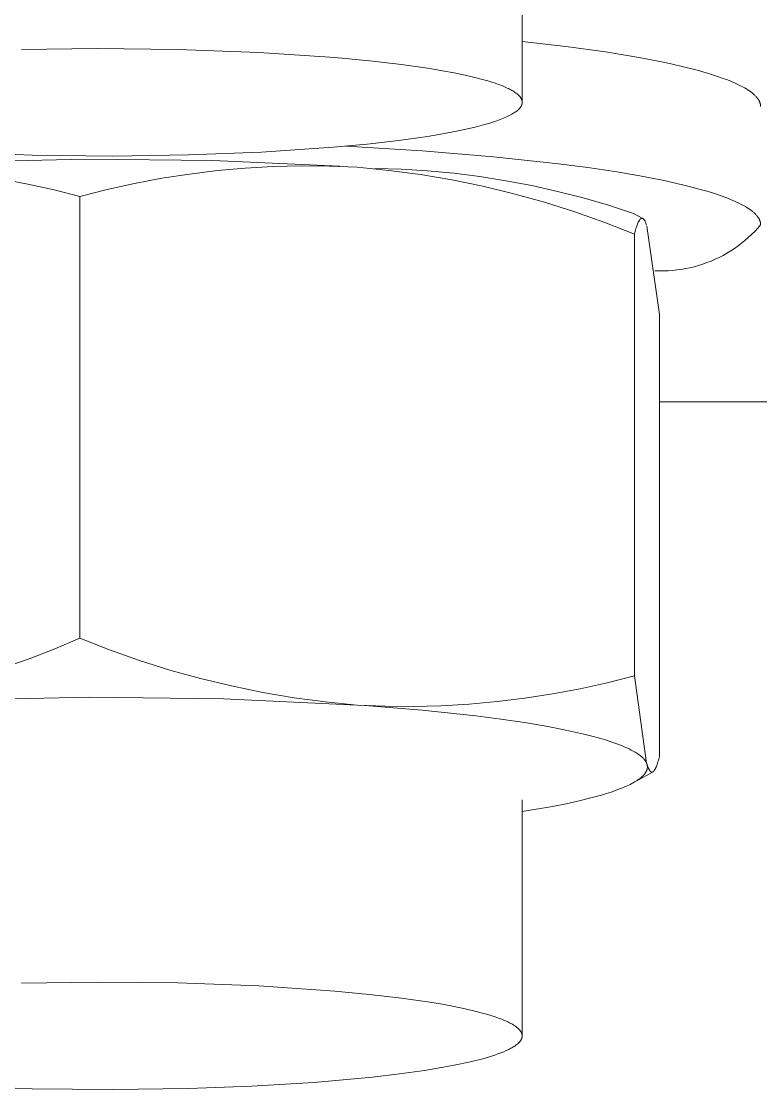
# Model space of a CAD drawing. Header units: inches. Extents: x -7 to 144, y -3 to 95.
# Drawn here: x 17.6366 to 17.9295, y 73.3322 to 73.7556 of the extents above; entities that cross this region are included whole.
import ezdxf

# ---------------------------------------------------------------- set-up
doc = ezdxf.new("R2010")
doc.units = ezdxf.units.IN
doc.layers.add('ZANO_R', color=7, linetype='Continuous', lineweight=0)

msp = doc.modelspace()

# ---------------------------------------------------------------- linework, layer by layer
at = {"layer": 'ZANO_R'}
for p, q in [((17.83506, 73.8174), (17.83506, 73.72392)), ((17.83506, 73.74768), (17.85236, 73.74567)), ((17.66659, 73.74483), (17.63656, 73.7444)), ((17.69852, 73.74451), (17.66659, 73.74483)), ((17.73061, 73.74333), (17.69852, 73.74451)), ((17.76082, 73.74131), (17.73061, 73.74333)), ((17.85236, 73.74567), (17.86805, 73.74348)), ((17.86805, 73.74348), (17.88201, 73.74116)), ((17.77458, 73.74), (17.76082, 73.74131)), ((17.78716, 73.73853), (17.77458, 73.74)), ((17.88201, 73.74116), (17.88831, 73.73995)), ((17.88831, 73.73995), (17.89415, 73.73873)), ((17.79838, 73.73691), (17.78716, 73.73853)), ((17.80345, 73.73606), (17.79838, 73.73691)), ((17.80813, 73.73518), (17.80345, 73.73606)), ((17.81243, 73.73429), (17.80813, 73.73518)), ((17.89415, 73.73873), (17.89952, 73.73748)), ((17.89952, 73.73748), (17.90442, 73.73622)), ((17.90442, 73.73622), (17.90886, 73.73495)), ((17.90886, 73.73495), (17.91283, 73.73367)), ((17.81633, 73.73338), (17.81243, 73.73429)), ((17.81984, 73.73246), (17.81633, 73.73338)), ((17.82145, 73.73199), (17.81984, 73.73246)), ((17.82297, 73.73153), (17.82145, 73.73199)), ((17.82439, 73.73106), (17.82297, 73.73153)), ((17.82571, 73.7306), (17.82439, 73.73106)), ((17.82694, 73.73013), (17.82571, 73.7306)), ((17.91283, 73.73367), (17.91465, 73.73303)), ((17.91465, 73.73303), (17.91635, 73.73239)), ((17.91635, 73.73239), (17.91794, 73.73175)), ((17.91794, 73.73175), (17.91942, 73.73112)), ((17.91942, 73.73112), (17.9208, 73.73048)), ((17.9208, 73.73048), (17.92206, 73.72984)), ((17.82807, 73.72966), (17.82694, 73.73013)), ((17.82911, 73.72919), (17.82807, 73.72966)), ((17.8296, 73.72896), (17.82911, 73.72919)), ((17.83006, 73.72873), (17.8296, 73.72896)), ((17.83051, 73.7285), (17.83006, 73.72873)), ((17.83093, 73.72827), (17.83051, 73.7285)), ((17.83133, 73.72803), (17.83093, 73.72827)), ((17.8317, 73.7278), (17.83133, 73.72803)), ((17.83206, 73.72757), (17.8317, 73.7278)), ((17.8324, 73.72734), (17.83206, 73.72757)), ((17.83272, 73.72711), (17.8324, 73.72734)), ((17.83302, 73.72687), (17.83272, 73.72711)), ((17.83316, 73.72675), (17.83302, 73.72687)), ((17.8333, 73.72663), (17.83316, 73.72675)), ((17.83343, 73.72651), (17.8333, 73.72663)), ((17.83356, 73.72639), (17.83343, 73.72651)), ((17.83369, 73.72627), (17.83356, 73.72639)), ((17.8338, 73.72615), (17.83369, 73.72627)), ((17.92206, 73.72984), (17.92265, 73.72952)), ((17.92265, 73.72952), (17.92322, 73.72921)), ((17.92322, 73.72921), (17.92376, 73.72889)), ((17.92376, 73.72889), (17.92427, 73.72857)), ((17.92427, 73.72857), (17.92489, 73.72817)), ((17.92489, 73.72817), (17.92547, 73.72777)), ((17.92547, 73.72777), (17.92575, 73.72756)), ((17.92575, 73.72756), (17.92602, 73.72736)), ((17.92602, 73.72736), (17.92628, 73.72715)), ((17.92628, 73.72715), (17.92653, 73.72695)), ((17.92653, 73.72695), (17.92677, 73.72674)), ((17.92677, 73.72674), (17.927, 73.72654)), ((17.927, 73.72654), (17.92722, 73.72633)), ((17.92722, 73.72633), (17.92744, 73.72612)), ((17.83392, 73.72603), (17.8338, 73.72615)), ((17.83403, 73.72591), (17.83392, 73.72603)), ((17.83413, 73.72579), (17.83403, 73.72591)), ((17.83423, 73.72567), (17.83413, 73.72579)), ((17.83432, 73.72555), (17.83423, 73.72567)), ((17.83441, 73.72542), (17.83432, 73.72555)), ((17.83449, 73.7253), (17.83441, 73.72542)), ((17.83456, 73.72518), (17.83449, 73.7253)), ((17.83464, 73.72506), (17.83456, 73.72518)), ((17.83457, 73.7219), (17.83464, 73.72203)), ((17.8347, 73.72493), (17.83464, 73.72506)), ((17.83464, 73.72203), (17.83471, 73.72216)), ((17.83476, 73.72481), (17.8347, 73.72493)), ((17.83471, 73.72216), (17.83477, 73.72228)), ((17.83482, 73.72469), (17.83476, 73.72481)), ((17.83477, 73.72228), (17.83483, 73.72241)), ((17.83487, 73.72456), (17.83482, 73.72469)), ((17.83483, 73.72241), (17.83488, 73.72254)), ((17.83491, 73.72444), (17.83487, 73.72456)), ((17.83488, 73.72254), (17.83492, 73.72267)), ((17.83495, 73.72431), (17.83491, 73.72444)), ((17.83492, 73.72267), (17.83496, 73.7228)), ((17.83498, 73.72419), (17.83495, 73.72431)), ((17.83496, 73.7228), (17.83499, 73.72292)), ((17.83501, 73.72406), (17.83498, 73.72419)), ((17.83499, 73.72292), (17.83502, 73.72305)), ((17.83503, 73.72394), (17.83501, 73.72406)), ((17.83502, 73.72305), (17.83504, 73.72318)), ((17.83504, 73.72381), (17.83503, 73.72394)), ((17.83505, 73.72368), (17.83504, 73.72381)), ((17.83504, 73.72318), (17.83505, 73.7233)), ((17.83506, 73.72356), (17.83505, 73.72368)), ((17.83505, 73.7233), (17.83506, 73.72343)), ((17.83506, 73.72343), (17.83506, 73.72356)), ((17.92744, 73.72612), (17.92764, 73.72591)), ((17.92764, 73.72591), (17.92783, 73.7257)), ((17.92783, 73.7257), (17.92802, 73.72549)), ((17.92802, 73.72549), (17.92819, 73.72528)), ((17.92819, 73.72528), (17.92835, 73.72507)), ((17.92835, 73.72507), (17.9285, 73.72486)), ((17.9285, 73.72486), (17.92865, 73.72465)), ((17.92865, 73.72465), (17.92872, 73.72454)), ((17.92872, 73.72454), (17.92878, 73.72443)), ((17.92878, 73.72443), (17.92884, 73.72433)), ((17.92884, 73.72433), (17.9289, 73.72422)), ((17.9289, 73.72422), (17.92896, 73.72411)), ((17.92896, 73.72411), (17.92901, 73.724)), ((17.92901, 73.724), (17.92907, 73.7239)), ((17.92907, 73.7239), (17.92912, 73.72379)), ((17.92912, 73.72379), (17.92916, 73.72368)), ((17.92916, 73.72368), (17.92921, 73.72357)), ((17.92921, 73.72357), (17.92925, 73.72347)), ((17.92925, 73.72347), (17.92929, 73.72336)), ((17.92929, 73.72336), (17.92932, 73.72325)), ((17.92932, 73.72325), (17.92936, 73.72314)), ((17.92936, 73.72314), (17.92939, 73.72303)), ((17.92939, 73.72303), (17.92942, 73.72293)), ((17.92942, 73.72293), (17.92944, 73.72282)), ((17.92944, 73.72282), (17.92946, 73.72271)), ((17.92946, 73.72271), (17.92948, 73.7226)), ((17.92948, 73.7226), (17.9295, 73.72249)), ((17.9295, 73.72249), (17.92952, 73.72238)), ((17.92952, 73.72238), (17.92953, 73.72227)), ((17.92953, 73.72227), (17.92954, 73.72216)), ((17.92954, 73.72216), (17.92954, 73.72205)), ((17.92954, 73.72205), (17.92955, 73.72194)), ((17.92955, 73.72194), (17.92955, 73.72183)), ((17.82764, 73.71723), (17.82883, 73.71774)), ((17.82883, 73.71774), (17.82938, 73.718)), ((17.82938, 73.718), (17.82991, 73.71826)), ((17.82991, 73.71826), (17.83041, 73.71852)), ((17.83041, 73.71852), (17.83089, 73.71878)), ((17.83089, 73.71878), (17.83134, 73.71904)), ((17.83134, 73.71904), (17.83176, 73.7193)), ((17.83176, 73.7193), (17.83216, 73.71956)), ((17.83216, 73.71956), (17.83253, 73.71982)), ((17.83253, 73.71982), (17.8327, 73.71995)), ((17.8327, 73.71995), (17.83287, 73.72008)), ((17.83287, 73.72008), (17.83304, 73.72021)), ((17.83304, 73.72021), (17.83319, 73.72034)), ((17.83319, 73.72034), (17.83334, 73.72047)), ((17.83334, 73.72047), (17.83348, 73.7206)), ((17.83348, 73.7206), (17.83362, 73.72073)), ((17.83362, 73.72073), (17.83375, 73.72086)), ((17.83375, 73.72086), (17.83388, 73.72099)), ((17.83388, 73.72099), (17.83399, 73.72112)), ((17.83399, 73.72112), (17.83411, 73.72125)), ((17.83411, 73.72125), (17.83421, 73.72138)), ((17.83421, 73.72138), (17.83431, 73.72151)), ((17.83431, 73.72151), (17.8344, 73.72164)), ((17.8344, 73.72164), (17.83449, 73.72177)), ((17.83449, 73.72177), (17.83457, 73.7219)), ((17.81222, 73.71274), (17.81636, 73.7137)), ((17.81636, 73.7137), (17.8201, 73.71468)), ((17.8201, 73.71468), (17.82182, 73.71519)), ((17.82182, 73.71519), (17.82343, 73.71569)), ((17.82343, 73.71569), (17.82494, 73.7162)), ((17.82494, 73.7162), (17.82634, 73.71671)), ((17.82634, 73.71671), (17.82764, 73.71723)), ((17.78609, 73.70841), (17.79754, 73.71003)), ((17.79754, 73.71003), (17.80279, 73.7109)), ((17.80279, 73.7109), (17.80769, 73.7118)), ((17.80769, 73.7118), (17.81222, 73.71274)), ((17.73177, 73.7038), (17.76015, 73.70571)), ((17.76015, 73.70571), (17.77355, 73.70696)), ((17.76513, 73.70614), (17.7954, 73.7043)), ((17.77355, 73.70696), (17.78609, 73.70841)), ((17.6088, 73.70374), (17.64089, 73.70256)), ((17.61177, 73.69991), (17.66208, 73.70097)), ((17.64089, 73.70256), (17.67282, 73.70224)), ((17.66208, 73.70097), (17.7124, 73.70043)), ((17.67282, 73.70224), (17.70285, 73.70267)), ((17.70285, 73.70267), (17.73177, 73.7038)), ((17.7954, 73.7043), (17.82372, 73.70197)), ((17.82372, 73.70197), (17.84939, 73.69919)), ((17.7124, 73.70043), (17.76267, 73.69827)), ((17.72531, 73.69744), (17.71426, 73.69645)), ((17.73639, 73.69807), (17.72531, 73.69744)), ((17.74748, 73.69834), (17.73639, 73.69807)), ((17.75858, 73.69826), (17.74748, 73.69834)), ((17.76967, 73.69782), (17.75858, 73.69826)), ((17.78221, 73.69656), (17.76967, 73.69782)), ((17.77668, 73.69732), (17.78712, 73.697)), ((17.79471, 73.69489), (17.78221, 73.69656)), ((17.78712, 73.697), (17.79754, 73.69636)), ((17.84939, 73.69919), (17.86104, 73.69766)), ((17.86104, 73.69766), (17.87182, 73.69605)), ((17.63919, 73.69114), (17.62878, 73.69308)), ((17.69228, 73.69341), (17.68138, 73.69136)), ((17.70325, 73.69511), (17.69228, 73.69341)), ((17.71426, 73.69645), (17.70325, 73.69511)), ((17.80713, 73.69278), (17.79471, 73.69489)), ((17.79754, 73.69636), (17.80794, 73.69539)), ((17.81948, 73.69025), (17.80713, 73.69278)), ((17.80794, 73.69539), (17.81831, 73.69409)), ((17.81831, 73.69409), (17.82863, 73.69246)), ((17.82863, 73.69246), (17.83889, 73.69051)), ((17.87182, 73.69605), (17.88169, 73.69437)), ((17.88169, 73.69437), (17.89062, 73.69263)), ((17.89062, 73.69263), (17.8986, 73.69085)), ((17.64953, 73.68885), (17.63919, 73.69114)), ((17.65979, 73.68621), (17.64953, 73.68885)), ((17.67054, 73.68896), (17.65979, 73.68621)), ((17.68138, 73.69136), (17.67054, 73.68896)), ((17.83174, 73.68729), (17.81948, 73.69025)), ((17.83889, 73.69051), (17.84908, 73.68824)), ((17.84908, 73.68824), (17.8592, 73.68565)), ((17.8986, 73.69085), (17.90222, 73.68995)), ((17.90222, 73.68995), (17.90561, 73.68904)), ((17.90561, 73.68904), (17.90875, 73.68813)), ((17.90875, 73.68813), (17.91166, 73.68722)), ((17.65979, 73.68621), (17.65979, 73.51112)), ((17.84389, 73.68392), (17.83174, 73.68729)), ((17.85591, 73.68014), (17.84389, 73.68392)), ((17.8592, 73.68565), (17.86923, 73.68275)), ((17.91166, 73.68722), (17.91433, 73.6863)), ((17.91433, 73.6863), (17.91677, 73.68538)), ((17.91677, 73.68538), (17.9179, 73.68492)), ((17.9179, 73.68492), (17.91898, 73.68446)), ((17.91898, 73.68446), (17.92, 73.684)), ((17.92, 73.684), (17.92096, 73.68354)), ((17.8678, 73.67594), (17.85591, 73.68014)), ((17.86923, 73.68275), (17.87917, 73.67953)), ((17.92096, 73.68354), (17.92187, 73.68309)), ((17.92187, 73.68309), (17.92273, 73.68263)), ((17.92273, 73.68263), (17.92353, 73.68218)), ((17.92353, 73.68218), (17.92427, 73.68172)), ((17.92427, 73.68172), (17.92489, 73.68132)), ((17.92489, 73.68132), (17.92547, 73.68092)), ((17.92547, 73.68092), (17.92575, 73.68071)), ((17.92575, 73.68071), (17.92602, 73.68051)), ((17.92602, 73.68051), (17.92628, 73.68031)), ((17.92628, 73.68031), (17.92653, 73.6801)), ((17.92653, 73.6801), (17.92677, 73.6799)), ((17.92677, 73.6799), (17.927, 73.67969)), ((17.927, 73.67969), (17.92722, 73.67948)), ((17.87954, 73.67134), (17.8678, 73.67594)), ((17.87917, 73.67953), (17.88263, 73.67759)), ((17.88091, 73.67566), (17.88076, 73.6753)), ((17.88106, 73.676), (17.88091, 73.67566)), ((17.88114, 73.67616), (17.88106, 73.676)), ((17.88122, 73.67631), (17.88114, 73.67616)), ((17.88129, 73.67645), (17.88122, 73.67631)), ((17.88137, 73.67658), (17.88129, 73.67645)), ((17.88145, 73.67671), (17.88137, 73.67658)), ((17.88152, 73.67682), (17.88145, 73.67671)), ((17.88156, 73.67688), (17.88152, 73.67682)), ((17.8816, 73.67693), (17.88156, 73.67688)), ((17.88164, 73.67698), (17.8816, 73.67693)), ((17.88168, 73.67703), (17.88164, 73.67698)), ((17.88172, 73.67708), (17.88168, 73.67703)), ((17.88176, 73.67712), (17.88172, 73.67708)), ((17.88179, 73.67717), (17.88176, 73.67712)), ((17.88183, 73.67721), (17.88179, 73.67717)), ((17.88187, 73.67725), (17.88183, 73.67721)), ((17.88191, 73.67728), (17.88187, 73.67725)), ((17.88195, 73.67732), (17.88191, 73.67728)), ((17.88199, 73.67735), (17.88195, 73.67732)), ((17.88201, 73.67736), (17.88199, 73.67735)), ((17.88203, 73.67738), (17.88201, 73.67736)), ((17.88205, 73.67739), (17.88203, 73.67738)), ((17.88206, 73.67741), (17.88205, 73.67739)), ((17.88208, 73.67742), (17.88206, 73.67741)), ((17.8821, 73.67743), (17.88208, 73.67742)), ((17.88212, 73.67744), (17.8821, 73.67743)), ((17.88214, 73.67745), (17.88212, 73.67744)), ((17.88216, 73.67746), (17.88214, 73.67745)), ((17.88218, 73.67747), (17.88216, 73.67746)), ((17.8822, 73.67748), (17.88218, 73.67747)), ((17.88222, 73.67749), (17.8822, 73.67748)), ((17.88224, 73.6775), (17.88222, 73.67749)), ((17.88226, 73.67751), (17.88224, 73.6775)), ((17.88228, 73.67752), (17.88226, 73.67751)), ((17.8823, 73.67752), (17.88228, 73.67752)), ((17.88232, 73.67753), (17.8823, 73.67752)), ((17.88234, 73.67754), (17.88232, 73.67753)), ((17.88236, 73.67754), (17.88234, 73.67754)), ((17.88237, 73.67754), (17.88236, 73.67754)), ((17.88239, 73.67755), (17.88237, 73.67754)), ((17.88241, 73.67755), (17.88239, 73.67755)), ((17.88243, 73.67755), (17.88241, 73.67755)), ((17.88245, 73.67756), (17.88243, 73.67755)), ((17.88247, 73.67756), (17.88245, 73.67756)), ((17.88249, 73.67756), (17.88247, 73.67756)), ((17.88251, 73.67756), (17.88249, 73.67756)), ((17.88253, 73.67756), (17.88251, 73.67756)), ((17.88255, 73.67756), (17.88253, 73.67756)), ((17.88257, 73.67756), (17.88255, 73.67756)), ((17.88259, 73.67756), (17.88257, 73.67756)), ((17.88261, 73.67755), (17.88259, 73.67756)), ((17.88263, 73.67755), (17.88261, 73.67755)), ((17.88265, 73.67755), (17.88263, 73.67755)), ((17.88267, 73.67754), (17.88265, 73.67755)), ((17.88269, 73.67754), (17.88267, 73.67754)), ((17.88271, 73.67753), (17.88269, 73.67754)), ((17.88272, 73.67752), (17.88271, 73.67753)), ((17.88274, 73.67752), (17.88272, 73.67752)), ((17.88276, 73.67751), (17.88274, 73.67752)), ((17.88278, 73.6775), (17.88276, 73.67751)), ((17.8828, 73.67749), (17.88278, 73.6775)), ((17.88282, 73.67749), (17.8828, 73.67749)), ((17.88284, 73.67748), (17.88282, 73.67749)), ((17.88286, 73.67747), (17.88284, 73.67748)), ((17.88288, 73.67745), (17.88286, 73.67747)), ((17.8829, 73.67744), (17.88288, 73.67745)), ((17.88292, 73.67743), (17.8829, 73.67744)), ((17.88294, 73.67742), (17.88292, 73.67743)), ((17.88296, 73.6774), (17.88294, 73.67742)), ((17.88298, 73.67739), (17.88296, 73.6774)), ((17.883, 73.67738), (17.88298, 73.67739)), ((17.88302, 73.67736), (17.883, 73.67738)), ((17.88304, 73.67735), (17.88302, 73.67736)), ((17.88306, 73.67733), (17.88304, 73.67735)), ((17.88308, 73.67731), (17.88306, 73.67733)), ((17.88312, 73.67728), (17.88308, 73.67731)), ((17.88315, 73.67724), (17.88312, 73.67728)), ((17.88319, 73.6772), (17.88315, 73.67724)), ((17.88323, 73.67715), (17.88319, 73.6772)), ((17.88327, 73.67711), (17.88323, 73.67715)), ((17.8833, 73.67707), (17.88327, 73.67711)), ((17.88334, 73.67702), (17.8833, 73.67707)), ((17.88337, 73.67698), (17.88334, 73.67702)), ((17.88341, 73.67693), (17.88337, 73.67698)), ((17.88344, 73.67688), (17.88341, 73.67693)), ((17.88352, 73.67677), (17.88344, 73.67688)), ((17.88359, 73.67665), (17.88352, 73.67677)), ((17.88366, 73.67652), (17.88359, 73.67665)), ((17.88373, 73.67639), (17.88366, 73.67652)), ((17.8838, 73.67625), (17.88373, 73.67639)), ((17.88387, 73.67609), (17.8838, 73.67625)), ((17.88394, 73.67594), (17.88387, 73.67609)), ((17.88408, 73.67559), (17.88394, 73.67594)), ((17.88423, 73.67521), (17.88408, 73.67559)), ((17.92722, 73.67948), (17.92743, 73.67928)), ((17.92743, 73.67928), (17.92763, 73.67907)), ((17.92763, 73.67907), (17.92783, 73.67886)), ((17.92783, 73.67886), (17.92801, 73.67865)), ((17.92801, 73.67865), (17.92818, 73.67844)), ((17.92818, 73.67844), (17.92835, 73.67823)), ((17.92835, 73.67823), (17.9285, 73.67802)), ((17.9285, 73.67802), (17.92864, 73.6778)), ((17.92864, 73.6778), (17.92871, 73.6777)), ((17.92871, 73.6777), (17.92877, 73.67759)), ((17.92877, 73.67759), (17.92884, 73.67748)), ((17.92884, 73.67748), (17.9289, 73.67738)), ((17.9289, 73.67738), (17.92895, 73.67727)), ((17.92895, 73.67727), (17.92901, 73.67716)), ((17.92901, 73.67716), (17.92906, 73.67706)), ((17.92906, 73.67706), (17.92911, 73.67695)), ((17.92911, 73.67695), (17.92916, 73.67684)), ((17.92916, 73.67684), (17.9292, 73.67674)), ((17.9292, 73.67674), (17.92924, 73.67663)), ((17.92924, 73.67663), (17.92928, 73.67652)), ((17.92928, 73.67652), (17.92932, 73.67641)), ((17.92932, 73.67641), (17.92935, 73.6763)), ((17.92935, 73.6763), (17.92938, 73.6762)), ((17.92938, 73.6762), (17.92941, 73.67609)), ((17.92941, 73.67609), (17.92944, 73.67598)), ((17.92944, 73.67598), (17.92946, 73.67587)), ((17.92946, 73.67587), (17.92948, 73.67576)), ((17.92948, 73.67576), (17.9295, 73.67565)), ((17.9295, 73.67565), (17.92951, 73.67554)), ((17.92951, 73.67554), (17.92953, 73.67544)), ((17.92953, 73.67544), (17.92954, 73.67533)), ((17.87984, 73.67249), (17.87954, 73.67134)), ((17.87954, 73.49625), (17.87954, 73.67134)), ((17.88015, 73.67353), (17.87984, 73.67249)), ((17.8803, 73.67402), (17.88015, 73.67353)), ((17.88045, 73.67447), (17.8803, 73.67402)), ((17.8806, 73.6749), (17.88045, 73.67447)), ((17.88076, 73.6753), (17.8806, 73.6749)), ((17.88437, 73.6748), (17.88423, 73.67521)), ((17.88945, 73.6394), (17.88449, 73.67441)), ((17.92595, 73.67114), (17.92466, 73.66994)), ((17.92719, 73.67238), (17.92595, 73.67114)), ((17.92839, 73.67366), (17.92719, 73.67238)), ((17.92955, 73.67498), (17.92839, 73.67366)), ((17.92954, 73.67533), (17.92954, 73.67522)), ((17.92954, 73.67522), (17.92955, 73.67511)), ((17.92955, 73.67511), (17.92955, 73.675)), ((17.92198, 73.66768), (17.92058, 73.66662)), ((17.92334, 73.66879), (17.92198, 73.66768)), ((17.92466, 73.66994), (17.92334, 73.66879)), ((17.91464, 73.66288), (17.91308, 73.66207)), ((17.91617, 73.66374), (17.91464, 73.66288)), ((17.91767, 73.66465), (17.91617, 73.66374)), ((17.91914, 73.66561), (17.91767, 73.66465)), ((17.92058, 73.66662), (17.91914, 73.66561)), ((17.90492, 73.65886), (17.90323, 73.65839)), ((17.9066, 73.65939), (17.90492, 73.65886)), ((17.90825, 73.65998), (17.9066, 73.65939)), ((17.90989, 73.66062), (17.90825, 73.65998)), ((17.9115, 73.66132), (17.90989, 73.66062)), ((17.91308, 73.66207), (17.9115, 73.66132)), ((17.88933, 73.65672), (17.88758, 73.65678)), ((17.89109, 73.65672), (17.88933, 73.65672)), ((17.89284, 73.65678), (17.89109, 73.65672)), ((17.89459, 73.6569), (17.89284, 73.65678)), ((17.89634, 73.65708), (17.89459, 73.6569)), ((17.89808, 73.65732), (17.89634, 73.65708)), ((17.89981, 73.65761), (17.89808, 73.65732)), ((17.90153, 73.65797), (17.89981, 73.65761)), ((17.90323, 73.65839), (17.90153, 73.65797)), ((17.88945, 73.46431), (17.88945, 73.6394)), ((18.45711, 73.60488), (17.88945, 73.60488)), ((18.45211, 73.60477), (17.88945, 73.60477)), ((17.65979, 73.51112), (17.64976, 73.50687)), ((17.65979, 73.51112), (17.67153, 73.50652)), ((17.64976, 73.50687), (17.6396, 73.50294)), ((17.67153, 73.50652), (17.68342, 73.50232)), ((17.6396, 73.50294), (17.62932, 73.49934)), ((17.68342, 73.50232), (17.69544, 73.49854)), ((17.69544, 73.49854), (17.70759, 73.49517)), ((17.70759, 73.49517), (17.71985, 73.49221)), ((17.85796, 73.4911), (17.86879, 73.4935)), ((17.86879, 73.4935), (17.87954, 73.49625)), ((17.87954, 73.49625), (17.88437, 73.46163)), ((17.71985, 73.49221), (17.7322, 73.48968)), ((17.7322, 73.48968), (17.74463, 73.48758)), ((17.84705, 73.48905), (17.85796, 73.4911)), ((17.61068, 73.48669), (17.66369, 73.48781)), ((17.66369, 73.48781), (17.7167, 73.48713)), ((17.7167, 73.48713), (17.76967, 73.48465)), ((17.74463, 73.48758), (17.75712, 73.4859)), ((17.75712, 73.4859), (17.76967, 73.48465)), ((17.80294, 73.48439), (17.81402, 73.48502)), ((17.81402, 73.48502), (17.82507, 73.48601)), ((17.82507, 73.48601), (17.83609, 73.48735)), ((17.83609, 73.48735), (17.84705, 73.48905)), ((17.76967, 73.48465), (17.78075, 73.4842)), ((17.77263, 73.48444), (17.79543, 73.48259)), ((17.78075, 73.4842), (17.79185, 73.48412)), ((17.79185, 73.48412), (17.80294, 73.48439)), ((17.79543, 73.48259), (17.81674, 73.48033)), ((17.81674, 73.48033), (17.82663, 73.47906)), ((17.82663, 73.47906), (17.83592, 73.47769)), ((17.83592, 73.47769), (17.84452, 73.47625)), ((17.84452, 73.47625), (17.85238, 73.47473)), ((17.85238, 73.47473), (17.85945, 73.47315)), ((17.85945, 73.47315), (17.86267, 73.47234)), ((17.86267, 73.47234), (17.86567, 73.47151)), ((17.86567, 73.47151), (17.86846, 73.47068)), ((17.86846, 73.47068), (17.87103, 73.46984)), ((17.87103, 73.46984), (17.87338, 73.46899)), ((17.87338, 73.46899), (17.87447, 73.46856)), ((17.87447, 73.46856), (17.8755, 73.46813)), ((17.8755, 73.46813), (17.87648, 73.4677)), ((17.87648, 73.4677), (17.8774, 73.46727)), ((17.8774, 73.46727), (17.87826, 73.46684)), ((17.87826, 73.46684), (17.87907, 73.46641)), ((17.87907, 73.46641), (17.87982, 73.46598)), ((17.87982, 73.46598), (17.88018, 73.46576)), ((17.88018, 73.46576), (17.88052, 73.46554)), ((17.88052, 73.46554), (17.88085, 73.46533)), ((17.88085, 73.46533), (17.88116, 73.46511)), ((17.88116, 73.46511), (17.88146, 73.4649)), ((17.88146, 73.4649), (17.88175, 73.46468)), ((17.88175, 73.46468), (17.88202, 73.46446)), ((17.88202, 73.46446), (17.88228, 73.46425)), ((17.88228, 73.46425), (17.88253, 73.46403)), ((17.88253, 73.46403), (17.88276, 73.46381)), ((17.88276, 73.46381), (17.88298, 73.4636)), ((17.88914, 73.46316), (17.88945, 73.46431)), ((17.88298, 73.4636), (17.88318, 73.46338)), ((17.88318, 73.46338), (17.88337, 73.46317)), ((17.88337, 73.46317), (17.88346, 73.46306)), ((17.88346, 73.46306), (17.88355, 73.46295)), ((17.88355, 73.46295), (17.88363, 73.46284)), ((17.88363, 73.46284), (17.88371, 73.46274)), ((17.88371, 73.46274), (17.88379, 73.46263)), ((17.88379, 73.46263), (17.88386, 73.46252)), ((17.88386, 73.46252), (17.88393, 73.46242)), ((17.88393, 73.46242), (17.884, 73.46231)), ((17.884, 73.46231), (17.88407, 73.4622)), ((17.88407, 73.4622), (17.88413, 73.46209)), ((17.88413, 73.46209), (17.88418, 73.46199)), ((17.88418, 73.46199), (17.88424, 73.46188)), ((17.88424, 73.46188), (17.88429, 73.46177)), ((17.88429, 73.46177), (17.88434, 73.46167)), ((17.88434, 73.46167), (17.88438, 73.46156)), ((17.88438, 73.46156), (17.88442, 73.46145)), ((17.88442, 73.46145), (17.88446, 73.46135)), ((17.88446, 73.46135), (17.88449, 73.46124)), ((17.88449, 73.46124), (17.88452, 73.46116)), ((17.88451, 73.46119), (17.88467, 73.46071)), ((17.88452, 73.46116), (17.88454, 73.46109)), ((17.88454, 73.46109), (17.88456, 73.46101)), ((17.88456, 73.46101), (17.88457, 73.46094)), ((17.88457, 73.46094), (17.88459, 73.46086)), ((17.88459, 73.46086), (17.88461, 73.46079)), ((17.88461, 73.45949), (17.88459, 73.45942)), ((17.88461, 73.46079), (17.88462, 73.46071)), ((17.88462, 73.45957), (17.88461, 73.45949)), ((17.88462, 73.46071), (17.88463, 73.46064)), ((17.88463, 73.45965), (17.88462, 73.45957)), ((17.88463, 73.46064), (17.88464, 73.46056)), ((17.88464, 73.45972), (17.88463, 73.45965)), ((17.88464, 73.46056), (17.88465, 73.46048)), ((17.88465, 73.4598), (17.88464, 73.45972)), ((17.88465, 73.46048), (17.88465, 73.46041)), ((17.88465, 73.46041), (17.88466, 73.46033)), ((17.88466, 73.45988), (17.88465, 73.4598)), ((17.88466, 73.46033), (17.88466, 73.46026)), ((17.88466, 73.46026), (17.88466, 73.46018)), ((17.88466, 73.46018), (17.88466, 73.4601)), ((17.88466, 73.4601), (17.88466, 73.46003)), ((17.88466, 73.46003), (17.88466, 73.45995)), ((17.88466, 73.45995), (17.88466, 73.45988)), ((17.88467, 73.46071), (17.88482, 73.46027)), ((17.88482, 73.46027), (17.88498, 73.45988)), ((17.88498, 73.45988), (17.88506, 73.45969)), ((17.88506, 73.45969), (17.88513, 73.45952)), ((17.88513, 73.45952), (17.88521, 73.45936)), ((17.88777, 73.45934), (17.88785, 73.45949)), ((17.88785, 73.45949), (17.88792, 73.45965)), ((17.88792, 73.45965), (17.88808, 73.45999)), ((17.88808, 73.45999), (17.88823, 73.46035)), ((17.88823, 73.46035), (17.88838, 73.46075)), ((17.88838, 73.46075), (17.88854, 73.46118)), ((17.88854, 73.46118), (17.88869, 73.46163)), ((17.88869, 73.46163), (17.88884, 73.46212)), ((17.88884, 73.46212), (17.88914, 73.46316)), ((17.8867, 73.45811), (17.88042, 73.45461)), ((17.8815, 73.4554), (17.88107, 73.45509)), ((17.8819, 73.45571), (17.8815, 73.4554)), ((17.88209, 73.45587), (17.8819, 73.45571)), ((17.88228, 73.45602), (17.88209, 73.45587)), ((17.88246, 73.45618), (17.88228, 73.45602)), ((17.88263, 73.45633), (17.88246, 73.45618)), ((17.88279, 73.45649), (17.88263, 73.45633)), ((17.88295, 73.45664), (17.88279, 73.45649)), ((17.8831, 73.4568), (17.88295, 73.45664)), ((17.88324, 73.45695), (17.8831, 73.4568)), ((17.88338, 73.45711), (17.88324, 73.45695)), ((17.8835, 73.45726), (17.88338, 73.45711)), ((17.88363, 73.45742), (17.8835, 73.45726)), ((17.88374, 73.45757), (17.88363, 73.45742)), ((17.88385, 73.45773), (17.88374, 73.45757)), ((17.88395, 73.45788), (17.88385, 73.45773)), ((17.88405, 73.45803), (17.88395, 73.45788)), ((17.88413, 73.45819), (17.88405, 73.45803)), ((17.88421, 73.45834), (17.88413, 73.45819)), ((17.88425, 73.45842), (17.88421, 73.45834)), ((17.88429, 73.4585), (17.88425, 73.45842)), ((17.88432, 73.45857), (17.88429, 73.4585)), ((17.88436, 73.45865), (17.88432, 73.45857)), ((17.88439, 73.45873), (17.88436, 73.45865)), ((17.88442, 73.4588), (17.88439, 73.45873)), ((17.88444, 73.45888), (17.88442, 73.4588)), ((17.88447, 73.45896), (17.88444, 73.45888)), ((17.8845, 73.45903), (17.88447, 73.45896)), ((17.88452, 73.45911), (17.8845, 73.45903)), ((17.88454, 73.45919), (17.88452, 73.45911)), ((17.88456, 73.45926), (17.88454, 73.45919)), ((17.88458, 73.45934), (17.88456, 73.45926)), ((17.88459, 73.45942), (17.88458, 73.45934)), ((17.88521, 73.45936), (17.88529, 73.4592)), ((17.88529, 73.4592), (17.88537, 73.45906)), ((17.88537, 73.45906), (17.88544, 73.45893)), ((17.88544, 73.45893), (17.88548, 73.45887)), ((17.88548, 73.45887), (17.88552, 73.45881)), ((17.88552, 73.45881), (17.88556, 73.45875)), ((17.88556, 73.45875), (17.8856, 73.45869)), ((17.8856, 73.45869), (17.88564, 73.45864)), ((17.88564, 73.45864), (17.88568, 73.45859)), ((17.88568, 73.45859), (17.88572, 73.45854)), ((17.88572, 73.45854), (17.88575, 73.4585)), ((17.88575, 73.4585), (17.88579, 73.45845)), ((17.88579, 73.45845), (17.88583, 73.45841)), ((17.88583, 73.45841), (17.88587, 73.45837)), ((17.88587, 73.45837), (17.88591, 73.45834)), ((17.88591, 73.45834), (17.88593, 73.45832)), ((17.88593, 73.45832), (17.88595, 73.45831)), ((17.88595, 73.45831), (17.88597, 73.45829)), ((17.88597, 73.45829), (17.88599, 73.45827)), ((17.88599, 73.45827), (17.88601, 73.45826)), ((17.88601, 73.45826), (17.88603, 73.45825)), ((17.88603, 73.45825), (17.88605, 73.45823)), ((17.88605, 73.45823), (17.88607, 73.45822)), ((17.88607, 73.45822), (17.88609, 73.45821)), ((17.88609, 73.45821), (17.88611, 73.4582)), ((17.88611, 73.4582), (17.88613, 73.45819)), ((17.88613, 73.45819), (17.88615, 73.45817)), ((17.88615, 73.45817), (17.88616, 73.45817)), ((17.88616, 73.45817), (17.88618, 73.45816)), ((17.88618, 73.45816), (17.8862, 73.45815)), ((17.8862, 73.45815), (17.88622, 73.45814)), ((17.88622, 73.45814), (17.88624, 73.45813)), ((17.88624, 73.45813), (17.88626, 73.45813)), ((17.88626, 73.45813), (17.88628, 73.45812)), ((17.88628, 73.45812), (17.8863, 73.45811)), ((17.8863, 73.45811), (17.88632, 73.45811)), ((17.88632, 73.45811), (17.88634, 73.4581)), ((17.88634, 73.4581), (17.88636, 73.4581)), ((17.88636, 73.4581), (17.88638, 73.4581)), ((17.88638, 73.4581), (17.8864, 73.4581)), ((17.8864, 73.4581), (17.88642, 73.45809)), ((17.88642, 73.45809), (17.88644, 73.45809)), ((17.88644, 73.45809), (17.88646, 73.45809)), ((17.88646, 73.45809), (17.88648, 73.45809)), ((17.88648, 73.45809), (17.8865, 73.45809)), ((17.8865, 73.45809), (17.88651, 73.45809)), ((17.88651, 73.45809), (17.88653, 73.45809)), ((17.88653, 73.45809), (17.88655, 73.4581)), ((17.88655, 73.4581), (17.88657, 73.4581)), ((17.88657, 73.4581), (17.88659, 73.4581)), ((17.88659, 73.4581), (17.88661, 73.45811)), ((17.88661, 73.45811), (17.88663, 73.45811)), ((17.88663, 73.45811), (17.88665, 73.45812)), ((17.88665, 73.45812), (17.88667, 73.45812)), ((17.88667, 73.45812), (17.88669, 73.45813)), ((17.88669, 73.45813), (17.88671, 73.45813)), ((17.88671, 73.45813), (17.88673, 73.45814)), ((17.88673, 73.45814), (17.88675, 73.45815)), ((17.88675, 73.45815), (17.88677, 73.45816)), ((17.88677, 73.45816), (17.88679, 73.45817)), ((17.88679, 73.45817), (17.88681, 73.45818)), ((17.88681, 73.45818), (17.88683, 73.45819)), ((17.88683, 73.45819), (17.88684, 73.4582)), ((17.88684, 73.4582), (17.88686, 73.45821)), ((17.88686, 73.45821), (17.88688, 73.45822)), ((17.88688, 73.45822), (17.8869, 73.45823)), ((17.8869, 73.45823), (17.88692, 73.45824)), ((17.88692, 73.45824), (17.88694, 73.45826)), ((17.88694, 73.45826), (17.88696, 73.45827)), ((17.88696, 73.45827), (17.88698, 73.45829)), ((17.88698, 73.45829), (17.887, 73.4583)), ((17.887, 73.4583), (17.88704, 73.45833)), ((17.88704, 73.45833), (17.88708, 73.45837)), ((17.88708, 73.45837), (17.88712, 73.4584)), ((17.88712, 73.4584), (17.88715, 73.45844)), ((17.88715, 73.45844), (17.88719, 73.45848)), ((17.88719, 73.45848), (17.88723, 73.45853)), ((17.88723, 73.45853), (17.88727, 73.45857)), ((17.88727, 73.45857), (17.88731, 73.45862)), ((17.88731, 73.45862), (17.88735, 73.45867)), ((17.88735, 73.45867), (17.88739, 73.45872)), ((17.88739, 73.45872), (17.88742, 73.45877)), ((17.88742, 73.45877), (17.88746, 73.45883)), ((17.88746, 73.45883), (17.88754, 73.45894)), ((17.88754, 73.45894), (17.88762, 73.45907)), ((17.88762, 73.45907), (17.88769, 73.4592)), ((17.88769, 73.4592), (17.88777, 73.45934)), ((17.87367, 73.45139), (17.87204, 73.45079)), ((17.87519, 73.452), (17.87367, 73.45139)), ((17.87659, 73.45262), (17.87519, 73.452)), ((17.87725, 73.45292), (17.87659, 73.45262)), ((17.87788, 73.45323), (17.87725, 73.45292)), ((17.87848, 73.45354), (17.87788, 73.45323)), ((17.87905, 73.45385), (17.87848, 73.45354)), ((17.8796, 73.45416), (17.87905, 73.45385)), ((17.88012, 73.45447), (17.8796, 73.45416)), ((17.88061, 73.45478), (17.88012, 73.45447)), ((17.88107, 73.45509), (17.88061, 73.45478)), ((17.83506, 73.44708), (17.83506, 73.35393)), ((17.86225, 73.44782), (17.85758, 73.44668)), ((17.86649, 73.44899), (17.86225, 73.44782)), ((17.86845, 73.44959), (17.86649, 73.44899)), ((17.8703, 73.45018), (17.86845, 73.44959)), ((17.87204, 73.45079), (17.8703, 73.45018)), ((17.84705, 73.44449), (17.83506, 73.44244)), ((17.85251, 73.44557), (17.84705, 73.44449)), ((17.85758, 73.44668), (17.85251, 73.44557)), ((17.66659, 73.37482), (17.63656, 73.3744)), ((17.69852, 73.3745), (17.66659, 73.37482)), ((17.73061, 73.37333), (17.69852, 73.3745)), ((17.76082, 73.3713), (17.73061, 73.37333)), ((17.77458, 73.37), (17.76082, 73.3713)), ((17.78716, 73.36852), (17.77458, 73.37)), ((17.79838, 73.36691), (17.78716, 73.36852)), ((17.80345, 73.36606), (17.79838, 73.36691)), ((17.80813, 73.36518), (17.80345, 73.36606)), ((17.81243, 73.36429), (17.80813, 73.36518)), ((17.81633, 73.36338), (17.81243, 73.36429)), ((17.81984, 73.36245), (17.81633, 73.36338)), ((17.82145, 73.36199), (17.81984, 73.36245)), ((17.82297, 73.36153), (17.82145, 73.36199)), ((17.82439, 73.36106), (17.82297, 73.36153)), ((17.82571, 73.36059), (17.82439, 73.36106)), ((17.82694, 73.36012), (17.82571, 73.36059)), ((17.82807, 73.35966), (17.82694, 73.36012)), ((17.82911, 73.35919), (17.82807, 73.35966)), ((17.8296, 73.35896), (17.82911, 73.35919)), ((17.83006, 73.35873), (17.8296, 73.35896)), ((17.83051, 73.35849), (17.83006, 73.35873)), ((17.83093, 73.35826), (17.83051, 73.35849)), ((17.83133, 73.35803), (17.83093, 73.35826)), ((17.8317, 73.3578), (17.83133, 73.35803)), ((17.8321, 73.35754), (17.8317, 73.3578)), ((17.83247, 73.35729), (17.8321, 73.35754)), ((17.83264, 73.35716), (17.83247, 73.35729)), ((17.83281, 73.35703), (17.83264, 73.35716)), ((17.83298, 73.3569), (17.83281, 73.35703)), ((17.83314, 73.35677), (17.83298, 73.3569)), ((17.83329, 73.35664), (17.83314, 73.35677)), ((17.83344, 73.35651), (17.83329, 73.35664)), ((17.83358, 73.35637), (17.83344, 73.35651)), ((17.83371, 73.35624), (17.83358, 73.35637)), ((17.83384, 73.35611), (17.83371, 73.35624)), ((17.83397, 73.35598), (17.83384, 73.35611)), ((17.83408, 73.35584), (17.83397, 73.35598)), ((17.83419, 73.35571), (17.83408, 73.35584)), ((17.8343, 73.35557), (17.83419, 73.35571)), ((17.83439, 73.35544), (17.8343, 73.35557)), ((17.83449, 73.3553), (17.83439, 73.35544)), ((17.83453, 73.35524), (17.83449, 73.3553)), ((17.83457, 73.35517), (17.83453, 73.35524)), ((17.83461, 73.3551), (17.83457, 73.35517)), ((17.83465, 73.35503), (17.83461, 73.3551)), ((17.83468, 73.35496), (17.83465, 73.35503)), ((17.83472, 73.3549), (17.83468, 73.35496)), ((17.83475, 73.35483), (17.83472, 73.3549)), ((17.83478, 73.35476), (17.83475, 73.35483)), ((17.83481, 73.35469), (17.83478, 73.35476)), ((17.83484, 73.35462), (17.83481, 73.35469)), ((17.83487, 73.35455), (17.83484, 73.35462)), ((17.83489, 73.35449), (17.83487, 73.35455)), ((17.83492, 73.35442), (17.83489, 73.35449)), ((17.83494, 73.35435), (17.83492, 73.35442)), ((17.83496, 73.35428), (17.83494, 73.35435)), ((17.83497, 73.35421), (17.83496, 73.35428)), ((17.83499, 73.35414), (17.83497, 73.35421)), ((17.83501, 73.35407), (17.83499, 73.35414)), ((17.83502, 73.354), (17.83501, 73.35407)), ((17.83503, 73.35393), (17.83502, 73.354)), ((17.83504, 73.35386), (17.83503, 73.35393)), ((17.83505, 73.35379), (17.83504, 73.35386)), ((17.83505, 73.35372), (17.83505, 73.35379)), ((17.83506, 73.35366), (17.83505, 73.35372)), ((17.83506, 73.35359), (17.83506, 73.35366)), ((17.83173, 73.34928), (17.83207, 73.3495)), ((17.83207, 73.3495), (17.8324, 73.34973)), ((17.8324, 73.34973), (17.83271, 73.34995)), ((17.83271, 73.34995), (17.83299, 73.35018)), ((17.83299, 73.35018), (17.83326, 73.3504)), ((17.83326, 73.3504), (17.83339, 73.35051)), ((17.83339, 73.35051), (17.83351, 73.35062)), ((17.83351, 73.35062), (17.83363, 73.35074)), ((17.83363, 73.35074), (17.83374, 73.35085)), ((17.83374, 73.35085), (17.83385, 73.35096)), ((17.83385, 73.35096), (17.83395, 73.35107)), ((17.83395, 73.35107), (17.83405, 73.35118)), ((17.83405, 73.35118), (17.83414, 73.35129)), ((17.83414, 73.35129), (17.83423, 73.35141)), ((17.83423, 73.35141), (17.83432, 73.35152)), ((17.83432, 73.35152), (17.8344, 73.35163)), ((17.8344, 73.35163), (17.83447, 73.35174)), ((17.83447, 73.35174), (17.83454, 73.35185)), ((17.83454, 73.35185), (17.83461, 73.35196)), ((17.83461, 73.35196), (17.83467, 73.35207)), ((17.83467, 73.35207), (17.83473, 73.35218)), ((17.83473, 73.35218), (17.83478, 73.35229)), ((17.83478, 73.35229), (17.83483, 73.3524)), ((17.83483, 73.3524), (17.83487, 73.35251)), ((17.83487, 73.35251), (17.83491, 73.35262)), ((17.83491, 73.35262), (17.83494, 73.35273)), ((17.83494, 73.35273), (17.83497, 73.35284)), ((17.83497, 73.35284), (17.835, 73.35295)), ((17.835, 73.35295), (17.83502, 73.35306)), ((17.83502, 73.35306), (17.83504, 73.35317)), ((17.83504, 73.35317), (17.83505, 73.35328)), ((17.83505, 73.35339), (17.83506, 73.3535)), ((17.83505, 73.35328), (17.83505, 73.35339)), ((17.83506, 73.35352), (17.83506, 73.35359)), ((17.81995, 73.34464), (17.82286, 73.3455)), ((17.82286, 73.3455), (17.8242, 73.34594)), ((17.8242, 73.34594), (17.82546, 73.34638)), ((17.82546, 73.34638), (17.82664, 73.34682)), ((17.82664, 73.34682), (17.82774, 73.34727)), ((17.82774, 73.34727), (17.82876, 73.34771)), ((17.82876, 73.34771), (17.82971, 73.34816)), ((17.82971, 73.34816), (17.83015, 73.34838)), ((17.83015, 73.34838), (17.83058, 73.34861)), ((17.83058, 73.34861), (17.83098, 73.34883)), ((17.83098, 73.34883), (17.83136, 73.34905)), ((17.83136, 73.34905), (17.83173, 73.34928)), ((17.79638, 73.33984), (17.80533, 73.34135)), ((17.80533, 73.34135), (17.80942, 73.34214)), ((17.80942, 73.34214), (17.81322, 73.34295)), ((17.81322, 73.34295), (17.81673, 73.34379)), ((17.81673, 73.34379), (17.81995, 73.34464)), ((17.75246, 73.33509), (17.77575, 73.33719)), ((17.77575, 73.33719), (17.78647, 73.33845)), ((17.78647, 73.33845), (17.79638, 73.33984)), ((17.6088, 73.33373), (17.64089, 73.33256)), ((17.64089, 73.33256), (17.67282, 73.33224)), ((17.67282, 73.33224), (17.70285, 73.33267)), ((17.70285, 73.33267), (17.72776, 73.33359)), ((17.72776, 73.33359), (17.75246, 73.33509))]:
    msp.add_line(p, q, dxfattribs=at)

doc.saveas('drawing.dxf')
